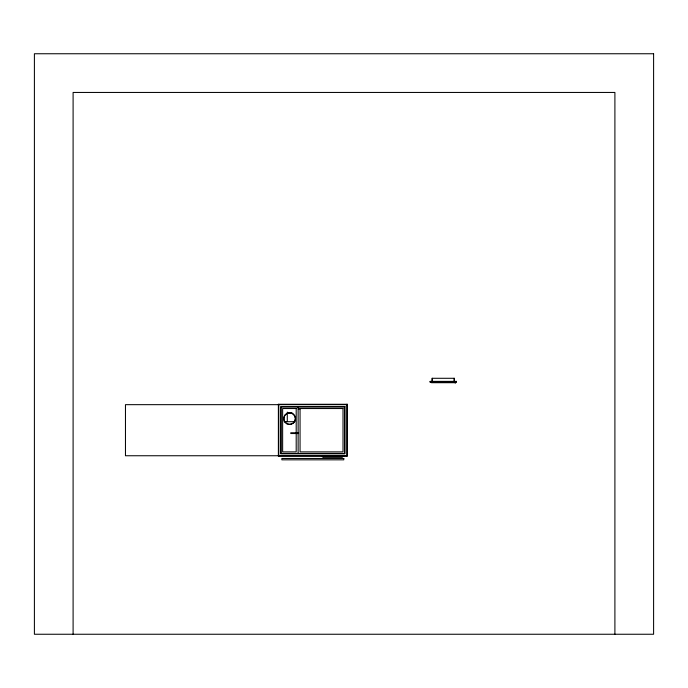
<?xml version="1.0" encoding="UTF-8"?>
<svg xmlns="http://www.w3.org/2000/svg" width="688" height="688" viewBox="0 0 688 688"><rect width="100%" height="100%" fill="white"/><g stroke="black" fill="none" stroke-linecap="round" stroke-linejoin="round"><path stroke-width="1.03" d="M430.069 381.771L456.385 381.771M431.419 382.313L455.026 382.313M347.268 404.664L125.465 404.664L125.465 455.748L347.268 455.748M298.128 408.921L300.063 408.921M287.283 413.178L292.598 413.178M284.084 421.692L294.731 421.692M342.753 456.522L322.113 456.522L322.113 455.748M323.463 456.677L342.426 456.677M614.9 634.25L614.9 92.45L73.1 92.45L73.1 634.25M455.026 382.158C455.189 384.669 456.608 381.247 455.026 382.7L431.419 382.7L431.419 382.158M454.45 381.771L454.45 378.288L432.004 378.288L432.004 381.771M454.063 378.288L454.063 381.186M432.391 378.288L432.391 381.186M346.881 404.277L346.881 456.135M343.785 455.748L343.785 456.522M342.426 456.522L342.426 457.064L323.463 457.064C321.64 457.701 323.635 456.213 323.463 456.522M298.128 406.986L298.128 453.426M297.741 432.761L297.741 433.535M287.283 412.112L287.283 421.692M278.769 404.277L278.769 456.135M653.6 53.75L34.4 53.75L34.4 634.25L653.6 634.25L653.6 53.75M456.385 381.384L430.069 381.384L430.069 382.158L456.385 382.158L456.385 381.384M347.268 404.277L278.382 404.277L278.382 456.135L347.268 456.135L347.268 404.277M344.946 406.599L280.704 406.599L280.704 453.813L344.946 453.813L344.946 406.599M344.568 406.986L281.1 406.986L281.1 453.426L344.568 453.426L344.568 406.986M296.193 408.534L282.639 408.534L282.639 451.878L296.193 451.878L296.193 408.534M343.011 408.534L300.063 408.534L300.063 451.878L343.011 451.878L343.011 408.534M298.515 432.761L290.775 432.761L290.775 433.535L298.515 433.535L298.515 432.761M343.802 458.457L281.865 458.457L281.865 459.833L343.785 459.833L343.785 458.457M286.741 423.559A5.728 5.728 0 0 0 295.333 418.596A5.728 5.728 0 0 0 286.741 413.634A5.728 5.728 0 0 0 286.741 423.559M286.664 423.688A5.882 5.882 0 0 0 295.487 418.596A5.882 5.882 0 0 0 286.664 413.505A5.882 5.882 0 0 0 286.664 423.688"/></g></svg>
